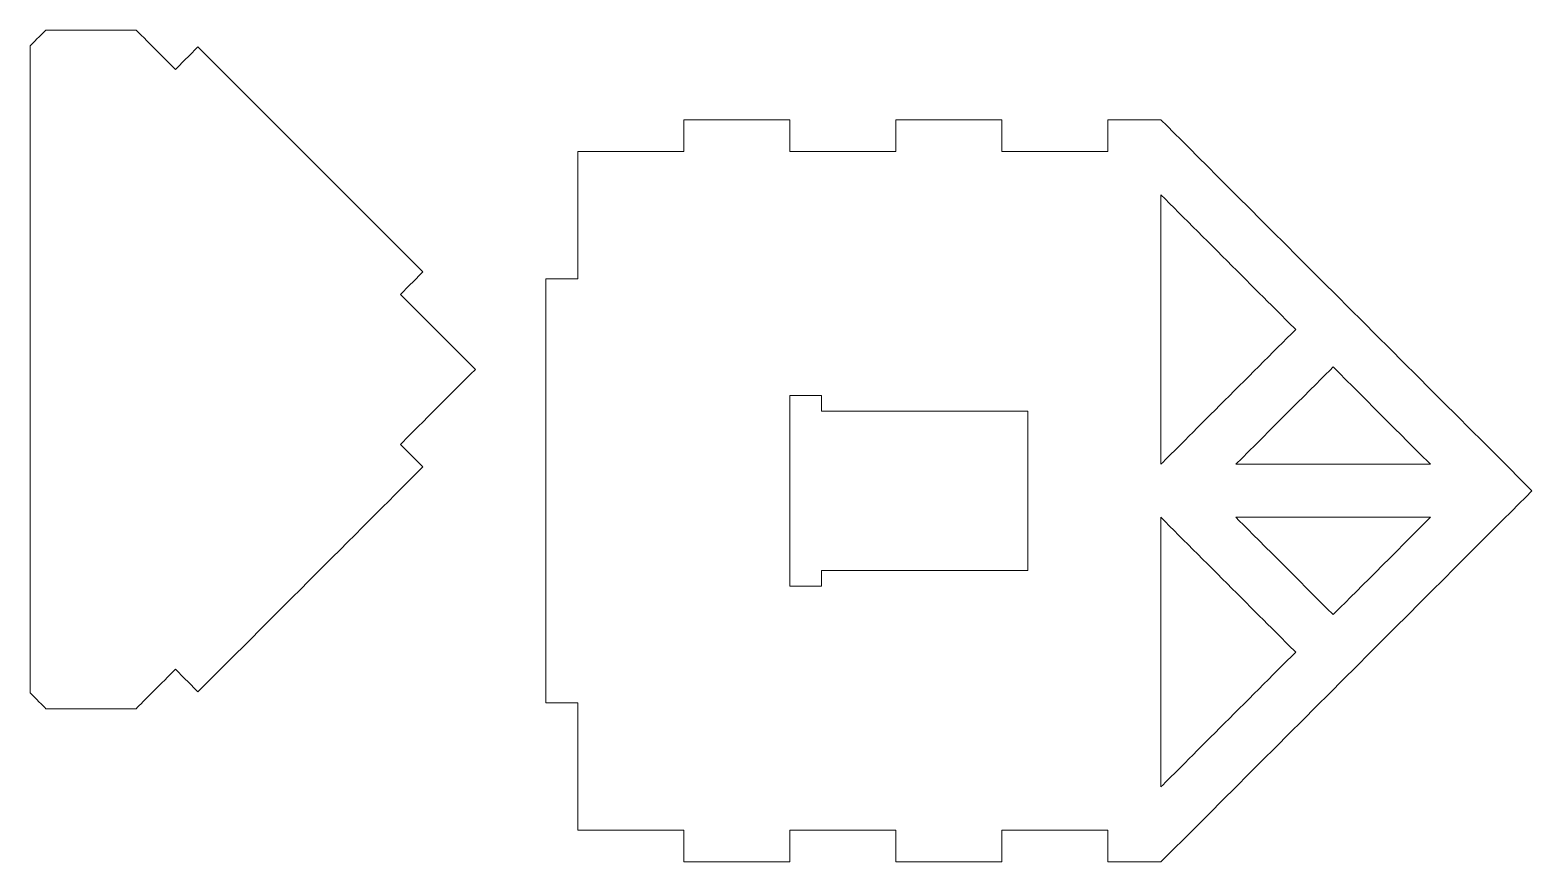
# Model space of a CAD drawing. Header units: millimetres. Extents: x -5059 to 5976, y -2595 to 3315.
# Drawn here: x 4381.8 to 4665.1, y 1840.6 to 1997.5 of the extents above; entities that cross this region are included whole.
import ezdxf

# ---------------------------------------------------------------- set-up
doc = ezdxf.new("R2010")
doc.units = ezdxf.units.MM
doc.header["$MEASUREMENT"] = 0
doc.layers.add('Make2D$visible$lines', color=7, linetype='Continuous')

msp = doc.modelspace()

# ---------------------------------------------------------------- linework, layer by layer
at = {"layer": 'Make2D$visible$lines', "color": 18, "lineweight": 9}
for points in [[(4384.7949, 1997.5268), (4383.795, 1996.5268), (4382.295, 1995.0268), (4381.795, 1994.5268)], [(4384.795, 1997.5268), (4390.4616, 1997.5268), (4398.9616, 1997.5268), (4401.7949, 1997.5268)], [(4401.7949, 1997.5268), (4404.2721, 1995.0497), (4407.9878, 1991.334), (4409.2264, 1990.0954)], [(4381.7953, 1872.5268), (4381.7952, 1913.1934), (4381.795, 1974.1934), (4381.795, 1994.5268)], [(4413.4691, 1994.338), (4412.0548, 1992.9238), (4409.9335, 1990.8025), (4409.2264, 1990.0954)], [(4455.8956, 1951.9118), (4441.7534, 1966.0538), (4420.5401, 1987.267), (4413.4691, 1994.338)], [(4525.0994, 1980.6188), (4518.4327, 1980.6188), (4508.4327, 1980.6188), (4505.0994, 1980.6188)], [(4505.0994, 1980.607), (4505.0994, 1978.611), (4505.0994, 1975.6169), (4505.0994, 1974.6188)], [(4525.0994, 1974.6188), (4525.0994, 1976.6149), (4525.0994, 1979.609), (4525.0994, 1980.607)], [(4565.0994, 1980.6188), (4558.4327, 1980.6188), (4548.4327, 1980.6188), (4545.0994, 1980.6188)], [(4545.0994, 1980.607), (4545.0994, 1978.611), (4545.0994, 1975.6169), (4545.0994, 1974.6188)], [(4565.0994, 1974.6188), (4565.0994, 1976.6149), (4565.0994, 1979.609), (4565.0994, 1980.607)], [(4595.0994, 1980.6188), (4591.7661, 1980.6188), (4586.7661, 1980.6188), (4585.0994, 1980.6188)], [(4585.0994, 1980.607), (4585.0994, 1978.611), (4585.0994, 1975.6169), (4585.0994, 1974.6188)], [(4665.0994, 1910.6189), (4641.7661, 1933.9522), (4606.7661, 1968.9522), (4595.0994, 1980.6188)], [(4505.0994, 1974.6188), (4498.4327, 1974.6188), (4488.4327, 1974.6188), (4485.0994, 1974.6188)], [(4485.0994, 1974.607), (4485.0994, 1966.611), (4485.0994, 1954.6169), (4485.0994, 1950.6189)], [(4545.0994, 1974.6188), (4538.4327, 1974.6188), (4528.4327, 1974.6188), (4525.0994, 1974.6188)], [(4585.0994, 1974.6188), (4578.4327, 1974.6188), (4568.4327, 1974.6188), (4565.0994, 1974.6188)], [(4595.0994, 1915.6189), (4595.0994, 1932.5715), (4595.0994, 1958.0004), (4595.0994, 1966.4767)], [(4595.0994, 1966.4767), (4603.5757, 1958.0004), (4616.2902, 1945.286), (4620.5283, 1941.0478)], [(4451.653, 1947.6691), (4453.0672, 1949.0833), (4455.1885, 1951.2046), (4455.8956, 1951.9118)], [(4485.0994, 1950.6189), (4483.0994, 1950.6189), (4480.0994, 1950.6189), (4479.0994, 1950.6189)], [(4479.0994, 1950.6071), (4479.0994, 1923.9444), (4479.0994, 1883.9504), (4479.0994, 1870.619)], [(4451.653, 1947.6691), (4456.367, 1942.9551), (4463.4381, 1935.884), (4465.7951, 1933.527)], [(4620.5283, 1941.0478), (4612.052, 1932.5715), (4599.3375, 1919.8571), (4595.0994, 1915.6189)], [(4465.7951, 1933.527), (4461.0811, 1928.8129), (4454.01, 1921.7419), (4451.653, 1919.3848)], [(4609.2415, 1915.6189), (4615.3608, 1921.7382), (4624.5397, 1930.9171), (4627.5994, 1933.9768)], [(4627.5994, 1933.9768), (4633.7187, 1927.8575), (4642.8976, 1918.6786), (4645.9573, 1915.6189)], [(4525.0994, 1892.619), (4525.0994, 1904.619), (4525.0994, 1922.6189), (4525.0994, 1928.6189)], [(4525.0994, 1928.6189), (4527.0994, 1928.6189), (4530.0994, 1928.6189), (4531.0994, 1928.6189)], [(4531.0994, 1928.6189), (4531.0994, 1927.6189), (4531.0994, 1926.1189), (4531.0994, 1925.6189)], [(4531.0994, 1925.6189), (4544.066, 1925.6189), (4563.516, 1925.6189), (4569.9993, 1925.6189)], [(4569.9993, 1925.6189), (4569.9993, 1915.6189), (4569.9993, 1900.619), (4569.9993, 1895.619)], [(4455.8957, 1915.1422), (4454.4815, 1916.5564), (4452.3601, 1918.6777), (4451.653, 1919.3848)], [(4413.4694, 1872.7157), (4427.6115, 1886.8578), (4448.8246, 1908.0711), (4455.8957, 1915.1422)], [(4645.9573, 1915.6189), (4633.7187, 1915.6189), (4615.3608, 1915.6189), (4609.2415, 1915.6189)], [(4595.0994, 1840.6191), (4618.4308, 1863.9504), (4653.4278, 1898.9474), (4665.0935, 1910.6131)], [(4595.0994, 1854.7612), (4595.0994, 1871.7138), (4595.0994, 1897.1427), (4595.0994, 1905.6189)], [(4595.0994, 1905.6189), (4603.5757, 1897.1427), (4616.2902, 1884.4282), (4620.5283, 1880.1901)], [(4627.5994, 1887.2611), (4621.4801, 1893.3804), (4612.3012, 1902.5593), (4609.2415, 1905.6189)], [(4609.2415, 1905.6189), (4621.4801, 1905.6189), (4639.838, 1905.6189), (4645.9573, 1905.6189)], [(4645.9573, 1905.6189), (4639.838, 1899.4997), (4630.659, 1890.3208), (4627.5994, 1887.2611)], [(4569.9993, 1895.619), (4557.0326, 1895.619), (4537.5827, 1895.619), (4531.0994, 1895.619)], [(4531.0994, 1895.619), (4531.0994, 1894.619), (4531.0994, 1893.119), (4531.0994, 1892.619)], [(4531.0994, 1892.619), (4529.0994, 1892.619), (4526.0994, 1892.619), (4525.0994, 1892.619)], [(4620.5283, 1880.1901), (4612.052, 1871.7138), (4599.3375, 1858.9993), (4595.0994, 1854.7612)], [(4409.2267, 1876.9583), (4406.7496, 1874.4811), (4403.0339, 1870.7654), (4401.7953, 1869.5268)], [(4409.2267, 1876.9583), (4410.641, 1875.5441), (4412.7623, 1873.4228), (4413.4694, 1872.7157)], [(4381.7953, 1872.5268), (4382.7953, 1871.5268), (4384.2953, 1870.0268), (4384.7953, 1869.5268)], [(4479.0994, 1870.619), (4481.0994, 1870.619), (4484.0994, 1870.619), (4485.0994, 1870.619)], [(4485.0994, 1870.6072), (4485.0994, 1862.6112), (4485.0994, 1850.6171), (4485.0994, 1846.6191)], [(4401.7953, 1869.5268), (4396.1286, 1869.5268), (4387.6286, 1869.5268), (4384.7953, 1869.5268)], [(4485.0994, 1846.6191), (4491.7661, 1846.6191), (4501.7661, 1846.6191), (4505.0994, 1846.6191)], [(4505.0994, 1846.6073), (4505.0994, 1844.6112), (4505.0994, 1841.6171), (4505.0994, 1840.6191)], [(4525.0994, 1846.6191), (4531.7661, 1846.6191), (4541.7661, 1846.6191), (4545.0994, 1846.6191)], [(4525.0994, 1840.6191), (4525.0994, 1842.6151), (4525.0994, 1845.6093), (4525.0994, 1846.6073)], [(4545.0994, 1846.6073), (4545.0994, 1844.6112), (4545.0994, 1841.6171), (4545.0994, 1840.6191)], [(4565.0994, 1846.6191), (4571.7661, 1846.6191), (4581.7661, 1846.6191), (4585.0994, 1846.6191)], [(4565.0994, 1840.6191), (4565.0994, 1842.6151), (4565.0994, 1845.6093), (4565.0994, 1846.6073)], [(4585.0994, 1846.6073), (4585.0994, 1844.6112), (4585.0994, 1841.6171), (4585.0994, 1840.6191)], [(4505.0994, 1840.6191), (4511.7661, 1840.6191), (4521.7661, 1840.6191), (4525.0994, 1840.6191)], [(4545.0994, 1840.6191), (4551.7661, 1840.6191), (4561.7661, 1840.6191), (4565.0994, 1840.6191)], [(4585.0994, 1840.6191), (4588.4327, 1840.6191), (4593.4327, 1840.6191), (4595.0994, 1840.6191)]]:
    msp.add_open_spline(points, degree=3, dxfattribs=at)

doc.saveas('drawing.dxf')
